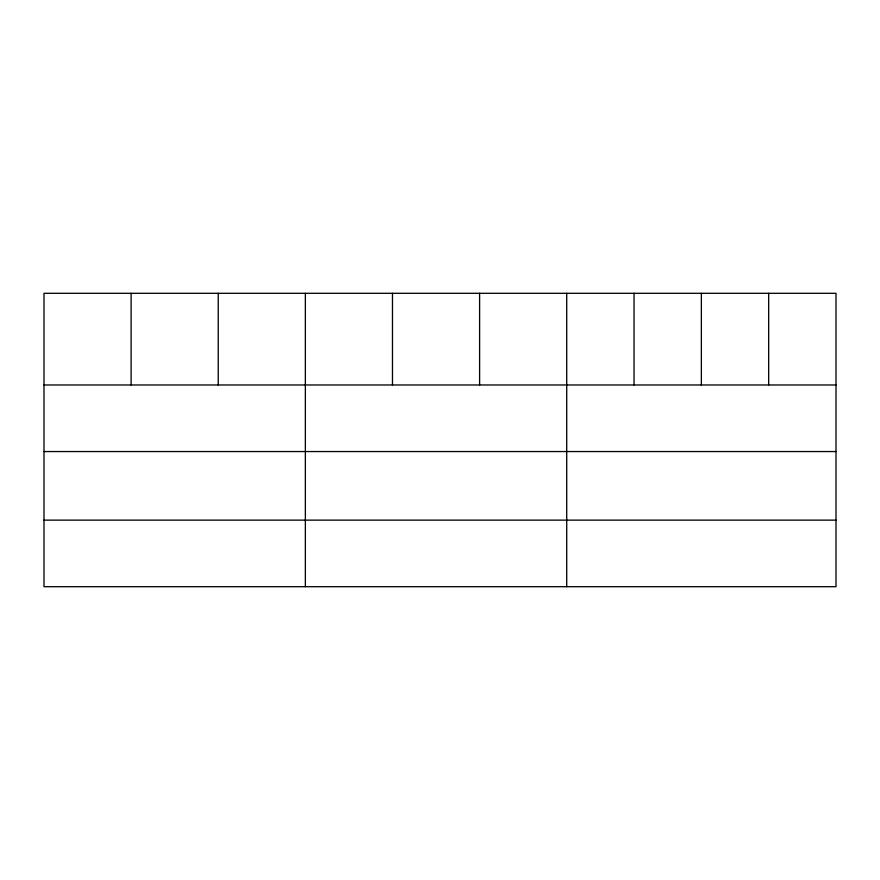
<?xml version="1.0" encoding="UTF-8"?>
<svg xmlns="http://www.w3.org/2000/svg" width="880" height="880" viewBox="0 0 880 880"><rect width="100%" height="100%" fill="white"/><g stroke="black" fill="none" stroke-linecap="round" stroke-linejoin="round"><path stroke-width="1.32" d="M836 451.55L836 293.304L44 293.304L44 586.696L836 586.696L836 451.55L44 451.55M44 384.978L836 384.978M44 520.135L836 520.135M768.68 293.304L768.68 384.978M701.36 293.304L701.36 384.978M634.04 293.304L634.04 384.978M566.72 293.304L566.72 586.696M479.6 293.304L479.6 384.978M392.48 293.304L392.48 384.978M305.36 293.304L305.36 586.696M218.24 293.304L218.24 384.978M131.12 293.304L131.12 384.978"/></g></svg>
